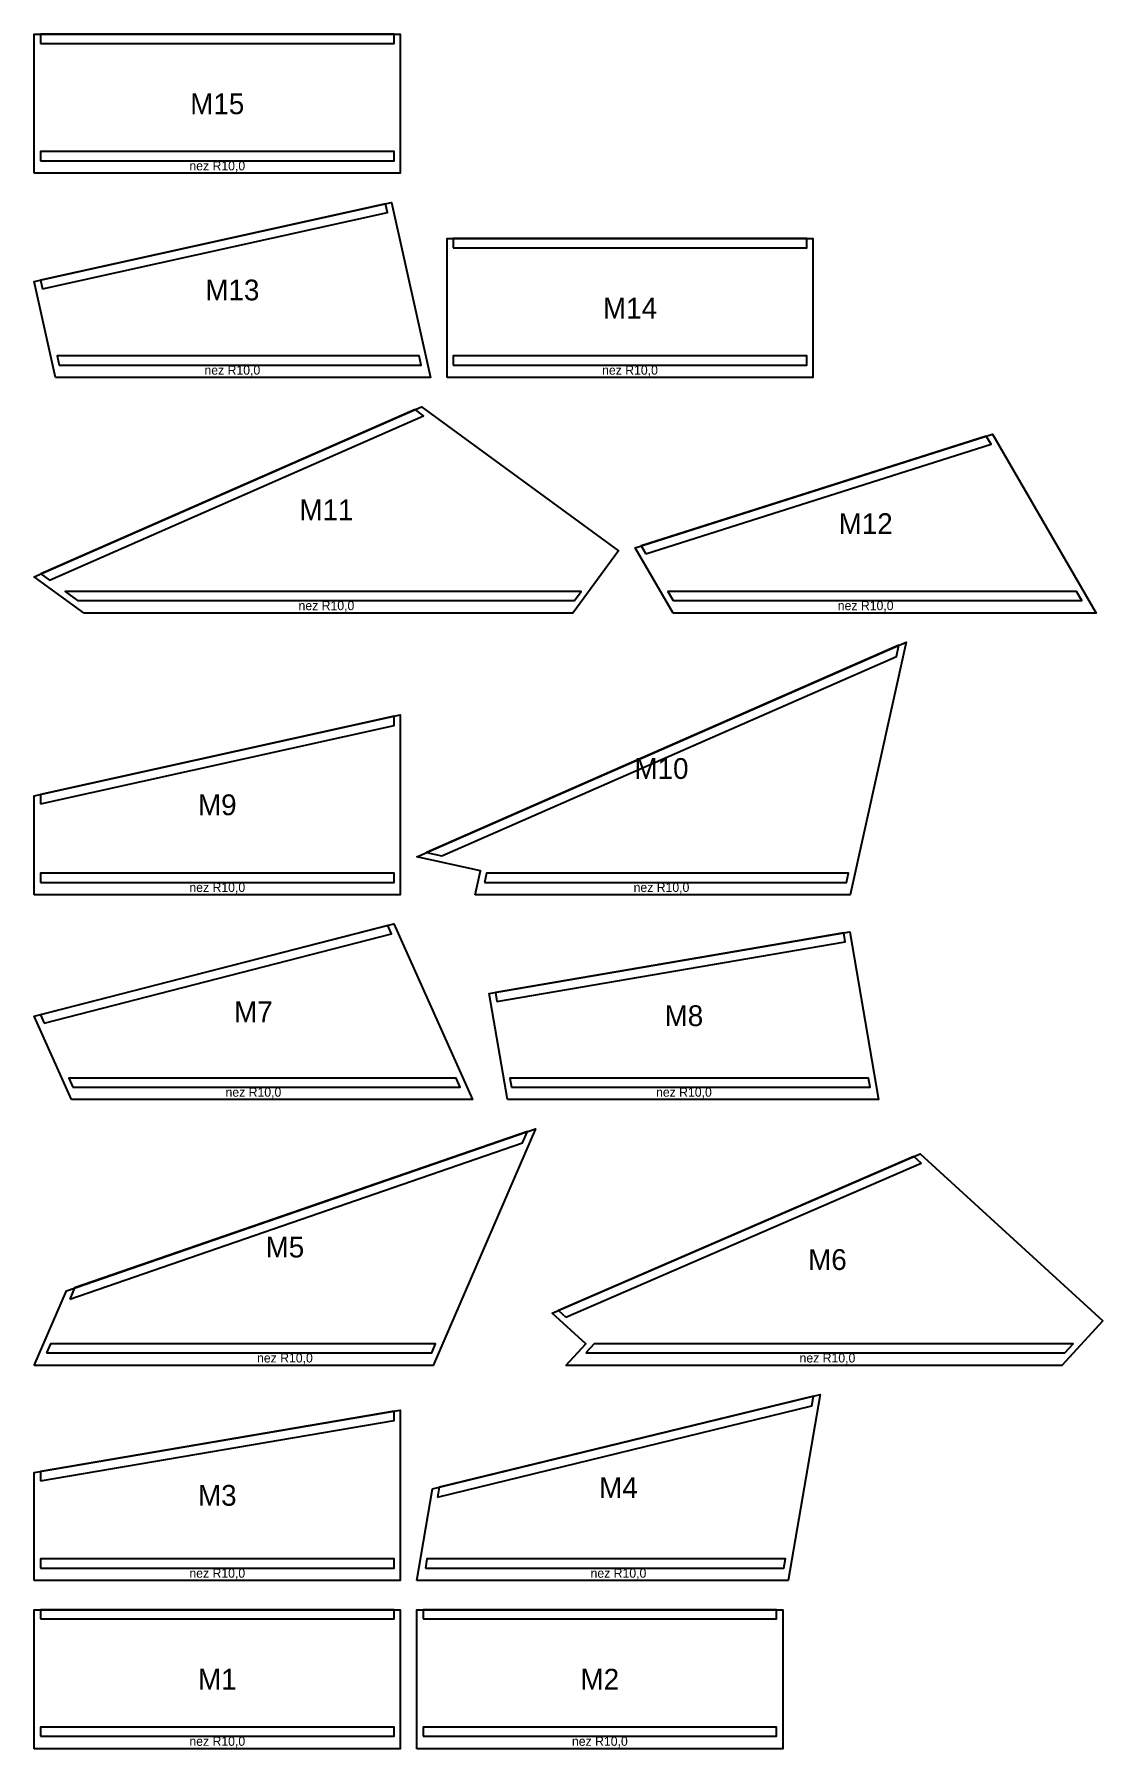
# Model space of a CAD drawing. Header units: millimetres. Extents: x 0 to 2569, y 0 to 4124.
import ezdxf
from ezdxf.enums import TextEntityAlignment as Align

# ---------------------------------------------------------------- set-up
doc = ezdxf.new("R2010")
doc.units = ezdxf.units.MM
for name, color, linetype in [('CM_DESSOUS', 4, 'CONTINUOUS'), ('CM_DESSUS', 5, 'CONTINUOUS'), ('DECOUPE', 7, 'CONTINUOUS'), ('TEXTE', 3, 'CONTINUOUS')]:
    doc.layers.add(name, color=color, linetype=linetype)

msp = doc.modelspace()

# ---------------------------------------------------------------- linework, layer by layer
at = {"layer": 'CM_DESSOUS'}
for points in [[(15, 3819.641), (865, 3819.641), (865, 3841.641), (15, 3841.641)], [(59.919, 3328.152), (930.468, 3328.152), (925.601, 3350.152), (55.052, 3350.152)], [(1007.467, 3328.152), (1857.467, 3328.152), (1857.467, 3350.152), (1007.467, 3350.152)], [(104.091, 2761.722), (1298.652, 2761.722), (1314.75, 2783.722), (74.025, 2783.722)], [(1536.05, 2761.722), (2518.62, 2761.722), (2505.863, 2783.722), (1523.293, 2783.722)], [(15, 2083.937), (865, 2083.937), (865, 2105.937), (15, 2105.937)], [(1082.376, 2083.937), (1952.983, 2083.937), (1957.856, 2105.937), (1087.25, 2105.937)], [(92.759, 1591.335), (1024.023, 1591.335), (1014.176, 1613.335), (82.912, 1613.335)], [(1147.662, 1591.335), (2010.016, 1591.335), (2006.252, 1613.335), (1143.898, 1613.335)], [(29.333, 952.039), (955.563, 952.039), (965.087, 974.039), (38.857, 974.039)], [(1325.883, 952.039), (2478.216, 952.039), (2498.354, 974.039), (1346.021, 974.039)], [(15, 434.345), (865, 434.345), (865, 456.345), (15, 456.345)], [(940.351, 434.345), (1802.705, 434.345), (1806.469, 456.345), (944.116, 456.345)], [(15, 30), (865, 30), (865, 52), (15, 52)], [(935, 30), (1785, 30), (1785, 52), (935, 52)]]:
    msp.add_lwpolyline(points, close=True, dxfattribs=at)
at = {"layer": 'CM_DESSUS'}
for points in [[(15, 4101.987), (865, 4101.987), (865, 4123.987), (15, 4123.987)], [(19.398, 3511.328), (849.334, 3694.921), (844.582, 3716.402), (14.646, 3532.809)], [(1007.467, 3610.497), (1857.467, 3610.497), (1857.467, 3632.497), (1007.467, 3632.497)], [(36.401, 2811.252), (936.117, 3206.166), (915.593, 3221.183), (15.877, 2826.269)], [(1470.945, 2873.997), (2300.584, 3137.727), (2289.281, 3157.219), (1459.642, 2893.488)], [(979.633, 2147.432), (2073.425, 2627.635), (2079.32, 2654.251), (943.259, 2155.49)], [(15, 2272.994), (865, 2461.29), (865, 2483.823), (15, 2295.528)], [(23.858, 1745.267), (859.105, 1959.78), (849.987, 1980.152), (14.74, 1765.639)], [(1112.381, 1797.526), (1950.205, 1940.885), (1946.494, 1962.57), (1108.671, 1819.211)], [(85.157, 1080.991), (1174.306, 1457.323), (1186.154, 1484.694), (97.006, 1108.362)], [(1278.235, 1038.22), (2132.799, 1408.319), (2115.02, 1424.594), (1260.455, 1054.495)], [(969.586, 605.197), (1869.471, 824.539), (1873.514, 848.168), (973.629, 628.827)], [(15, 644.405), (865, 789.848), (865, 812.168), (15, 666.724)], [(15, 312.345), (865, 312.345), (865, 334.345), (15, 334.345)], [(935, 312.345), (1785, 312.345), (1785, 334.345), (935, 334.345)]]:
    msp.add_lwpolyline(points, close=True, dxfattribs=at)
at = {"layer": 'DECOUPE'}
for points in [[(0, 3789.641), (0, 4071.987), (0, 4123.987), (880, 4123.987), (880, 4071.987), (880, 3789.641)], [(51.192, 3298.152), (0, 3529.569), (859.228, 3719.641), (952.467, 3298.152)], [(992.467, 3298.152), (992.467, 3632.497), (1872.467, 3632.497), (1872.467, 3298.152)], [(119.689, 2731.722), (0, 2819.3), (931.47, 3228.152), (1405.001, 2881.664), (1295.287, 2731.722)], [(1536.107, 2731.722), (1445.001, 2888.834), (2303.922, 3161.873), (2553.356, 2731.722)], [(1060.367, 2053.937), (1073.089, 2111.366), (920, 2145.279), (2096.339, 2661.722), (1961.701, 2053.937)], [(0, 2053.937), (0, 2292.205), (880, 2487.146), (880, 2053.937)], [(89.753, 1561.335), (0, 1761.853), (864.726, 1983.937), (1053.886, 1561.335)], [(1137.578, 1561.335), (1093.886, 1816.681), (1961.279, 1965.1), (2030.367, 1561.335)], [(0, 922.039), (77.786, 1101.72), (1205.375, 1491.335), (958.921, 922.039)], [(1278.087, 922.039), (1325.891, 974.263), (1245.375, 1047.964), (2130.1, 1431.125), (2569.185, 1029.204), (2471.09, 922.039)], [(920, 404.345), (957.749, 624.956), (1889.394, 852.039), (1812.79, 404.345)], [(0, 404.345), (0, 664.158), (880, 814.734), (880, 404.345)], [(0, 0), (0, 334.345), (880, 334.345), (880, 0)], [(920, 0), (920, 334.345), (1800, 334.345), (1800, 0)]]:
    msp.add_lwpolyline(points, close=True, dxfattribs=at)

# ---------------------------------------------------------------- texts
at = {"layer": 'TEXTE'}
for s, height, p in [('M15', 50, (440, 3956.814)), ('nez R10,0', 22, (440, 3807.641)), ('M13', 50, (476.233, 3508.897)), ('M14', 50, (1432.467, 3465.325)), ('nez R10,0', 22, (476.233, 3316.152)), ('nez R10,0', 22, (1432.467, 3316.152)), ('M11', 50, (702.501, 2979.937)), ('M12', 50, (1999.179, 2946.798)), ('nez R10,0', 22, (702.501, 2749.722)), ('nez R10,0', 22, (1999.179, 2749.722)), ('M10', 50, (1508.17, 2357.83)), ('M9', 50, (440, 2270.542)), ('nez R10,0', 22, (440, 2071.937)), ('nez R10,0', 22, (1508.17, 2071.937)), ('M7', 50, (526.943, 1772.636)), ('M8', 50, (1562.126, 1763.218)), ('nez R10,0', 22, (526.943, 1579.335)), ('nez R10,0', 22, (1562.126, 1579.335)), ('M5', 50, (602.687, 1206.687)), ('M6', 50, (1907.28, 1176.582)), ('nez R10,0', 22, (602.687, 940.039)), ('nez R10,0', 22, (1907.28, 940.039)), ('M3', 50, (440, 609.54)), ('M4', 50, (1404.697, 628.192)), ('nez R10,0', 22, (440, 422.345)), ('nez R10,0', 22, (1404.697, 422.345)), ('M1', 50, (440, 167.173)), ('M2', 50, (1360, 167.173)), ('nez R10,0', 22, (440, 18)), ('nez R10,0', 22, (1360, 18))]:
    msp.add_text(s, height=height, dxfattribs=at).set_placement(p, align=Align.MIDDLE_CENTER)

doc.saveas('drawing.dxf')
